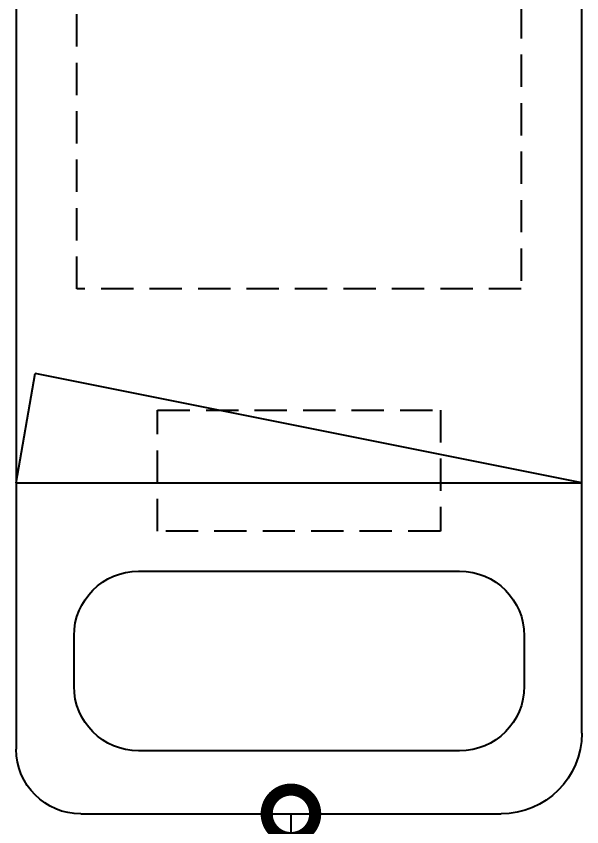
# Model space of a CAD drawing. Extents: x 11477420 to 23072185, y -28506554 to -14238804.
# Drawn here: x 11526848 to 11527548, y -14257755 to -14256752 of the extents above; entities that cross this region are included whole.
import ezdxf

# ---------------------------------------------------------------- set-up
doc = ezdxf.new("R2010")
doc.units = 0
doc.header["$LTSCALE"] = 50
doc.header["$MEASUREMENT"] = 0
doc.linetypes.add('DH-HID2', pattern=[1.2, 0.8, -0.4])
doc.layers.get('0').update_dxf_attribs({"linetype": 'CONTINUOUS'})
doc.layers.get('DEFPOINTS').update_dxf_attribs({"linetype": 'CONTINUOUS'})
for name, color, linetype in [('07-DIM WAL', 5, 'CONTINUOUS'), ('FU-FURM', 251, 'DH-HID2'), ('가구', 6, 'CONTINUOUS')]:
    doc.layers.add(name, color=color, linetype=linetype)
doc.styles.add('DAWIN', font='NanumSquareR.ttf')
doc.dimstyles.new('40', dxfattribs={"dimscale": 40, "dimtxt": 2.2, "dimasz": 3, "dimexe": 1.25, "dimexo": 0.625, "dimtad": 1, "dimdec": 0, "dimzin": 0, "dimdsep": 46, "dimlunit": 6, "dimtxsty": 'DAWIN', "dimblk1": 'DOTSMALL', "dimblk2": 'DOTSMALL', "dimsah": 1, "dimcen": 0.001, "dimclrd": 1, "dimclre": 1, "dimclrt": 3, "dimadec": 0, "dimazin": 0, "dimtfac": 1, "dimtdec": 0, "dimtix": 1, "dimtmove": 2, "dimatfit": 3, "dimldrblk": 'DOTSMALL', "dimfxl": 0, "dimtolj": 1, "dimtzin": 0, "dimarcsym": 0})

# ---------------------------------------------------------------- blocks, each defined once
blk = doc.blocks.new('wjsehddmlwk')
at = {"layer": 'FU-FURM'}
for points in [[(11523793.6, -14254339.4), (11524143.6, -14254339.4), (11524143.6, -14254189.4), (11523793.6, -14254189.4)], [(11523693.6, -14255139.4), (11524243.6, -14255139.4), (11524243.6, -14254489.4), (11523693.6, -14254489.4)]]:
    blk.add_lwpolyline(points, close=True, dxfattribs=at)
at = {"layer": '가구'}
for p, q in [((11523698.6, -14253839.4), (11524218.6, -14253839.4)), ((11523618.6, -14255459.4), (11523618.6, -14253919.4)), ((11524167.4, -14253917.5), (11523770.1, -14253917.5)), ((11524318.6, -14253939.4), (11524318.6, -14255439.4)), ((11523690.1, -14253997.5), (11523690.1, -14254059.9)), ((11524247.4, -14254059.9), (11524247.4, -14253997.5)), ((11523770.1, -14254139.9), (11524167.4, -14254139.9)), ((11523618.6, -14254249.1), (11524318.6, -14254249.1)), ((11523618.6, -14254388.8), (11523618.6, -14254249.1)), ((11524318.6, -14254249.1), (11523642.2, -14254384.7))]:
    blk.add_line(p, q, dxfattribs=at)
blk.add_lwpolyline([(11523618.6, -14254249.1), (11523642.2, -14254384.7)], dxfattribs=at)
for centre, radius, start, end in [((11523698.6, -14253919.4), 80, 90, 180), ((11524218.6, -14253939.4), 100, 0, 90), ((11523770.1, -14253997.5), 80, 90, 180), ((11524167.4, -14253997.5), 80, 0, 90), ((11523770.1, -14254059.9), 80, 180, 270), ((11524167.4, -14254059.9), 80, 270, 0)]:
    blk.add_arc(centre, radius, start, end, dxfattribs=at)
blk = doc.blocks.new('_DOTSMALL')
at = {"color": 0, "linetype": 'ByBlock', "const_width": 0.5}
blk.add_lwpolyline([(-0.0625, 0, 1), (0.0625, 0, 1)], format="xyb", close=True, dxfattribs=at)
blk = doc.blocks.new('*D372')
at = {"layer": '07-DIM WAL', "color": 1, "lineweight": -2, "ltscale": 30}
for p, q in [((11527188.1, -14257739.4), (11527188.1, -14258839.4)), ((11527213.1, -14257739.4), (11527238.1, -14257739.4)), ((11527213.1, -14258839.4), (11527238.1, -14258839.4))]:
    blk.add_line(p, q, dxfattribs=at)
at = {"layer": 'DEFPOINTS', "color": 0, "ltscale": 30}
for p in [(11527188.1, -14257739.4), (11527188.1, -14258839.4), (11527188.1, -14258839.4)]:
    blk.add_point(p, dxfattribs=at)
at = {"layer": '07-DIM WAL', "color": 1, "lineweight": -2, "ltscale": 30, "xscale": 120, "yscale": 120, "zscale": 120}
for p, rotation in [((11527188.1, -14257739.4), 90), ((11527188.1, -14258839.4), 270)]:
    blk.add_blockref('_DOTSMALL', p, dxfattribs=dict(at, rotation=rotation))
at = {"layer": '07-DIM WAL', "color": 3, "ltscale": 30, "insert": (11527107.3, -14258289.4), "char_height": 88, "attachment_point": 5, "rotation": 90, "style": 'DAWIN'}
blk.add_mtext('\\A1;1,100', dxfattribs=at)

msp = doc.modelspace()

# ---------------------------------------------------------------- block references
at = {"layer": '가구', "xscale": -1, "rotation": 180}
msp.add_blockref('wjsehddmlwk', (3229.5, -28511578.9), dxfattribs=at)

# ---------------------------------------------------------------- dimensions: what is measured, and where the dimension line sits
at = {"layer": '07-DIM WAL', "ltscale": 30}
dim = msp.add_linear_dim(base=(11527188.1, -14258839.4), p1=(11527188.1, -14257739.4), p2=(11527188.1, -14258839.4), angle=270, dimstyle='40', dxfattribs=at)
dim.commit()
dim.dimension.update_dxf_attribs({"geometry": '*D372', "text_midpoint": (11527107.3, -14258289.4)})

doc.saveas('drawing.dxf')
